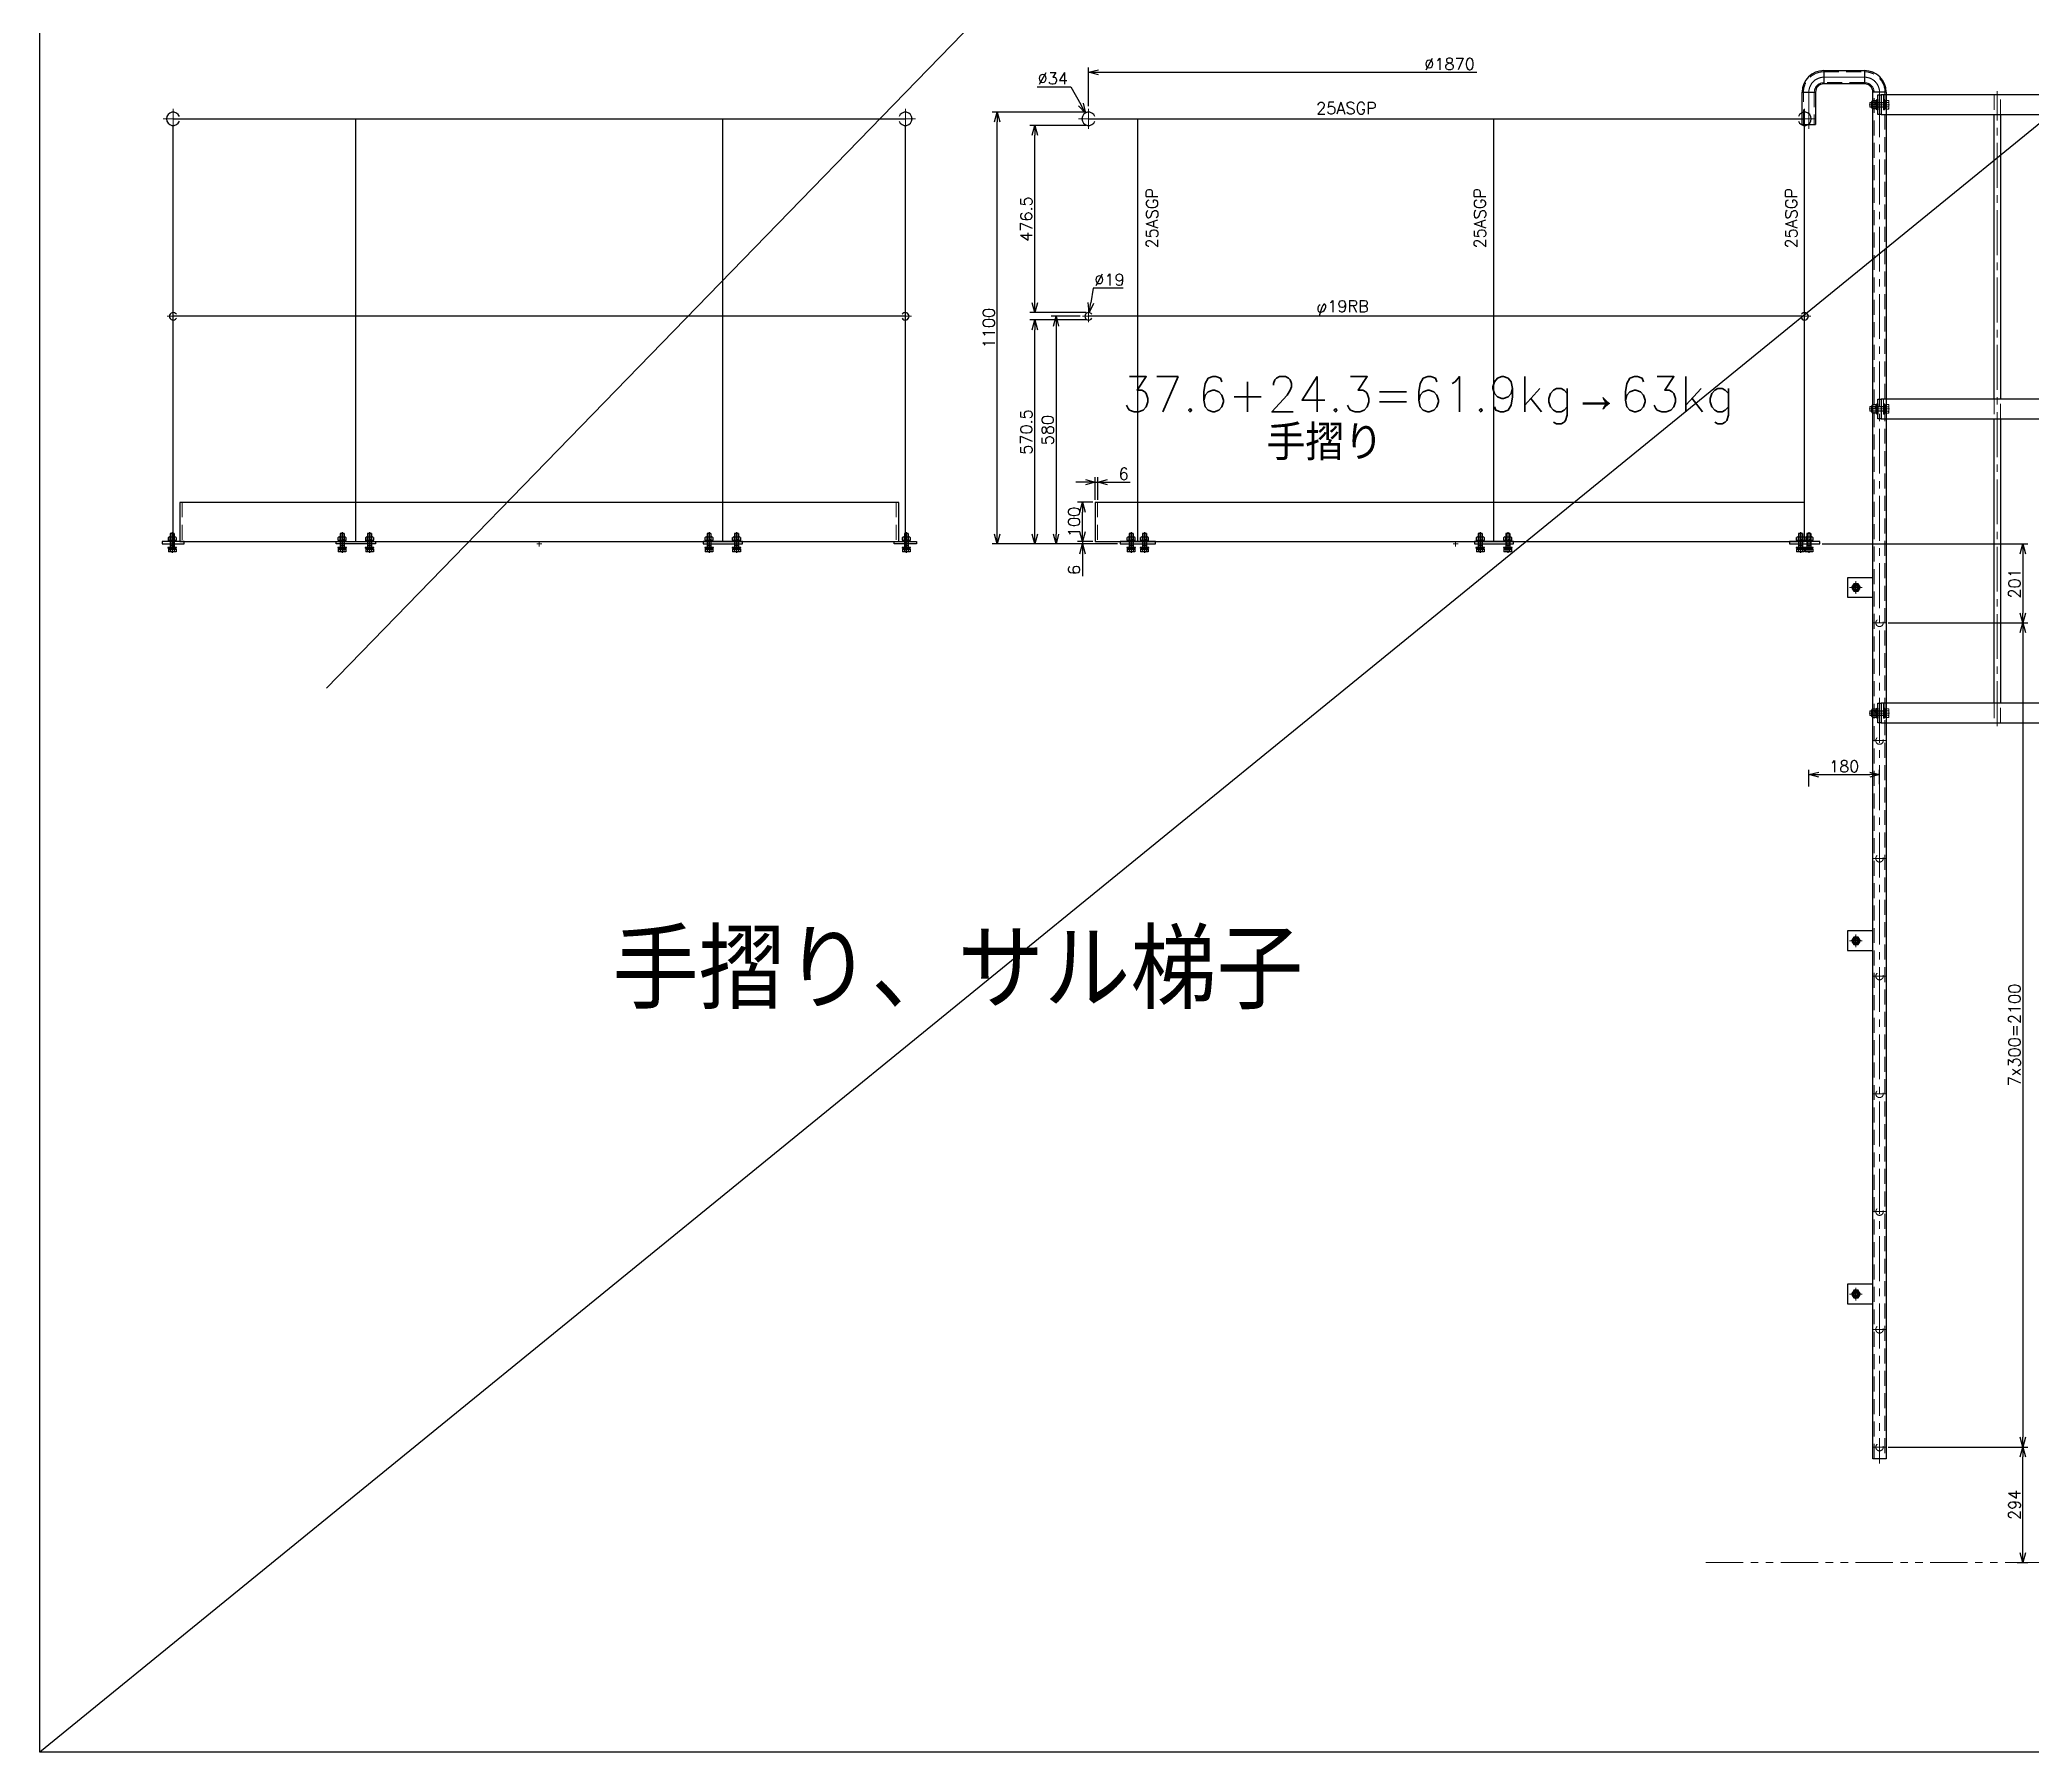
# Model space of a CAD drawing. Header units: millimetres. Extents: x -16130 to 36813, y -8099 to 27484.
# Drawn here: x 18037 to 23113, y -7949 to -3587 of the extents above; entities that cross this region are included whole.
import ezdxf

# ---------------------------------------------------------------- set-up
doc = ezdxf.new("R2010")
doc.units = ezdxf.units.MM
doc.header["$LTSCALE"] = 6
doc.header["$PDMODE"] = 99
doc.header["$PDSIZE"] = 1
for name, pattern in [('CENTER2', [28.575, 19.05, -3.175, 3.175, -3.175]), ('HIDDEN', [9.525, 6.35, -3.175]), ('PHANTOM2', [31.75, 15.875, -3.175, 3.175, -3.175, 3.175, -3.175])]:
    doc.linetypes.add(name, pattern=pattern)
for name, color, linetype, lineweight in [('04_HIDDEN', 2, 'HIDDEN', 13), ('05_CENTER', 4, 'CENTER2', 13), ('06_PHANTOM', 2, 'PHANTOM2', 13), ('08_DIM', 3, 'Continuous', 13)]:
    doc.layers.add(name, color=color, linetype=linetype, lineweight=lineweight)
doc.layers.add('10_DRAFT', color=8, linetype='Continuous', lineweight=0, plot=False)
doc.styles.add('KANJI0', font='txt.shx', dxfattribs={"width": 0.9, "height": 30, "bigfont": 'bigfont'})
doc.styles.add('KSS_TXT', font='txt.shx', dxfattribs={"bigfont": 'extfont2.shx'})
doc.styles.add('KSS_TXT_L', font='txt.shx', dxfattribs={"height": 3, "bigfont": 'extfont2.shx'})
doc.dimstyles.new('KSS_DIM', dxfattribs={"dimtxt": 3, "dimasz": 2.5, "dimexe": 1.25, "dimexo": 0.625, "dimtad": 1, "dimdsep": 46, "dimtxsty": 'KSS_TXT', "dimblk": 'OPEN30', "dimcen": 0, "dimazin": 2, "dimtfac": 0.75, "dimtmove": 0, "dimatfit": 3, "dimldrblk": 'OPEN30', "dimfxl": 1, "dimtolj": 1, "dimarcsym": 0})
doc.dimstyles.new('KSS_DIM$3', dxfattribs={"dimtxt": 3, "dimasz": 2.5, "dimexe": 1.25, "dimexo": 0.625, "dimtad": 1, "dimtih": 1, "dimtoh": 1, "dimdsep": 46, "dimtxsty": 'KSS_TXT', "dimblk": 'OPEN30', "dimcen": 0, "dimazin": 2, "dimtfac": 0.75, "dimtofl": 0, "dimtmove": 0, "dimatfit": 3, "dimldrblk": 'OPEN30', "dimfxl": 1, "dimtolj": 1, "dimarcsym": 0})

# ---------------------------------------------------------------- blocks, each defined once
blk = doc.blocks.new('_Open30')
at = {"color": 0, "linetype": 'ByBlock', "lineweight": -2}
for p, q in [((-1, 0.27), (0, 0)), ((0, 0), (-1, -0.27)), ((0, 0), (-1, 0))]:
    blk.add_line(p, q, dxfattribs=at)
blk = doc.blocks.new('*D731')
at = {"layer": '08_DIM', "color": 0, "lineweight": -2, "transparency": 16777216}
for p, q in [((20687.5, -4291.1), (20613.5, -4291.1)), ((20626, -4316.1), (20626, -4846.1)), ((20783, -4871.1), (20613.5, -4871.1))]:
    blk.add_line(p, q, dxfattribs=at)
at = {"layer": 'Defpoints', "color": 0, "transparency": 16777216}
for p in [(20693.8, -4291.1), (20626, -4871.1), (20789.3, -4871.1)]:
    blk.add_point(p, dxfattribs=at)
at = {"layer": '08_DIM', "color": 0, "lineweight": -2, "transparency": 16777216, "xscale": 25, "yscale": 25, "zscale": 25}
for p, rotation in [((20626, -4291.1), 90), ((20626, -4871.1), 270)]:
    blk.add_blockref('_Open30', p, dxfattribs=dict(at, rotation=rotation))
at = {"layer": '08_DIM', "color": 0, "transparency": 16777216, "insert": (20604.8, -4581.1), "char_height": 30, "attachment_point": 5, "rotation": 90, "style": 'KSS_TXT'}
blk.add_mtext('\\A1;580', dxfattribs=at)
blk = doc.blocks.new('*D732')
at = {"layer": '08_DIM', "color": 0, "lineweight": -2, "transparency": 16777216}
for p, q in [((20702.9, -3805.1), (20559.2, -3805.1)), ((20571.7, -4256.6), (20571.7, -3830.1)), ((20702.9, -4281.6), (20559.2, -4281.6))]:
    blk.add_line(p, q, dxfattribs=at)
at = {"layer": 'Defpoints', "color": 0, "transparency": 16777216}
for p in [(20571.7, -3805.1), (20709.2, -3805.1), (20709.2, -4281.6)]:
    blk.add_point(p, dxfattribs=at)
at = {"layer": '08_DIM', "color": 0, "lineweight": -2, "transparency": 16777216, "xscale": 25, "yscale": 25, "zscale": 25}
for p, rotation in [((20571.7, -3805.1), 90), ((20571.7, -4281.6), 270)]:
    blk.add_blockref('_Open30', p, dxfattribs=dict(at, rotation=rotation))
at = {"layer": '08_DIM', "color": 0, "transparency": 16777216, "insert": (20550.4, -4043.4), "char_height": 30, "attachment_point": 5, "rotation": 90, "style": 'KSS_TXT'}
blk.add_mtext('\\A1;476.5', dxfattribs=at)
blk = doc.blocks.new('*D733')
at = {"layer": '08_DIM', "color": 0, "lineweight": -2, "transparency": 16777216}
for p, q in [((20702.9, -4300.6), (20559.2, -4300.6)), ((20571.7, -4846.1), (20571.7, -4325.6)), ((20783, -4871.1), (20559.2, -4871.1))]:
    blk.add_line(p, q, dxfattribs=at)
at = {"layer": 'Defpoints', "color": 0, "transparency": 16777216}
for p in [(20571.7, -4300.6), (20709.2, -4300.6), (20789.3, -4871.1)]:
    blk.add_point(p, dxfattribs=at)
at = {"layer": '08_DIM', "color": 0, "lineweight": -2, "transparency": 16777216, "xscale": 25, "yscale": 25, "zscale": 25}
for p, rotation in [((20571.7, -4300.6), 90), ((20571.7, -4871.1), 270)]:
    blk.add_blockref('_Open30', p, dxfattribs=dict(at, rotation=rotation))
at = {"layer": '08_DIM', "color": 0, "transparency": 16777216, "insert": (20550.4, -4585.9), "char_height": 30, "attachment_point": 5, "rotation": 90, "style": 'KSS_TXT'}
blk.add_mtext('\\A1;570.5', dxfattribs=at)
blk = doc.blocks.new('*D734')
at = {"layer": '08_DIM', "color": 0, "lineweight": -2, "transparency": 16777216}
for p, q in [((20702.9, -3771.1), (20463.6, -3771.1)), ((20476.1, -4846.1), (20476.1, -3796.1)), ((20783, -4871.1), (20463.6, -4871.1))]:
    blk.add_line(p, q, dxfattribs=at)
at = {"layer": 'Defpoints', "color": 0, "transparency": 16777216}
for p in [(20476.1, -3771.1), (20709.2, -3771.1), (20789.3, -4871.1)]:
    blk.add_point(p, dxfattribs=at)
at = {"layer": '08_DIM', "color": 0, "lineweight": -2, "transparency": 16777216, "xscale": 25, "yscale": 25, "zscale": 25}
for p, rotation in [((20476.1, -3771.1), 90), ((20476.1, -4871.1), 270)]:
    blk.add_blockref('_Open30', p, dxfattribs=dict(at, rotation=rotation))
at = {"layer": '08_DIM', "color": 0, "transparency": 16777216, "insert": (20454.9, -4321.1), "char_height": 30, "attachment_point": 5, "rotation": 90, "style": 'KSS_TXT'}
blk.add_mtext('\\A1;1100', dxfattribs=at)
blk = doc.blocks.new('M12Nua_1_1_1')
at = {"color": 0, "linetype": 'CENTER2'}
for p, q in [((12.3, 0), (-12.3, 0)), ((0, -12.3), (0, 12.3))]:
    blk.add_line(p, q, dxfattribs=at)
at = {"color": 0}
for p, q in [((-5.5, 9.5), (-10.9, 0)), ((-10.9, 0), (-5.5, -9.5)), ((5.5, 9.5), (-5.5, 9.5)), ((11, 0), (5.5, 9.5)), ((5.5, -9.5), (11, 0)), ((-5.5, -9.5), (5.5, -9.5))]:
    blk.add_line(p, q, dxfattribs=at)
for radius in [9.48, 6, 4.75]:
    blk.add_circle((0, 0), radius, dxfattribs=at)
at = {"layer": '10_DRAFT', "style": 'KANJI0', "width": 0.82}
blk.add_text('Ｍ１２', height=1.5, dxfattribs=at).set_placement((0.3, 0.1))
blk = doc.blocks.new('A$C15646C67_1_2_1')
at = {"color": 0}
for p, q in [((-13, 2), (13, 2)), ((-13, 2), (-13, 0)), ((-13, 0), (13, 0)), ((-11, 13), (11, 13)), ((-11, 5), (-11, 13)), ((-11, 5), (11, 5)), ((-10.8, 5), (-10.8, 2)), ((-5.5, 5), (-5.5, 13)), ((0, 2), (-3, 5)), ((0, 5), (3, 2)), ((5.5, 5), (5.5, 13)), ((10.8, 2), (10.8, 5)), ((11, 5), (11, 13)), ((13, 0), (13, 2))]:
    blk.add_line(p, q, dxfattribs=at)
at = {"color": 0, "linetype": 'HIDDEN'}
for p, q in [((-6, -35), (-6, 0)), ((-5.1, -35), (-5.1, 0)), ((5.1, -35), (5.1, 0)), ((6, -35), (6, 0)), ((-6, -35), (6, -35))]:
    blk.add_line(p, q, dxfattribs=at)
at = {"color": 0, "linetype": 'CENTER2'}
blk.add_line((0, -37.1), (0, 15.1), dxfattribs=at)
at = {"layer": '10_DRAFT', "style": 'KSS_TXT_L'}
blk.add_text('BT-M12x40L,SW,PW', height=0.3, dxfattribs=at).set_placement((6.3, 12.7))
blk = doc.blocks.new('M12Nza_1_2_1')
at = {"color": 0}
for p, q in [((-10.9, 5), (-10.9, 13.5)), ((11, 5), (-10.9, 5)), ((-10.7, 2), (-10.7, 5)), ((-8.2, 15), (8.2, 15)), ((-5.5, 5), (-5.5, 13.5)), ((0, 2), (-3, 5)), ((0, 5), (3, 2)), ((5.5, 5), (5.5, 13.5)), ((10.7, 5), (10.7, 2)), ((11, 13.5), (11, 5))]:
    blk.add_line(p, q, dxfattribs=at)
at = {"color": 0, "linetype": 'CENTER2'}
blk.add_line((0, 0), (0, 15), dxfattribs=at)
at = {"color": 0}
blk.add_lwpolyline([(-13, 2), (13, 2), (13, 0), (-13, 0)], close=True, dxfattribs=at)
for centre, radius, start, end in [((-8.2, 11.7), 3.29, 33.626, 146.374), ((0, 4), 10.9, 60, 120), ((8.2, 11.7), 3.29, 33.626, 146.374)]:
    blk.add_arc(centre, radius, start, end, dxfattribs=at)
at = {"layer": '10_DRAFT', "style": 'KSS_TXT'}
blk.add_text('M12', height=1.5, dxfattribs=at).set_placement((0.3, 5.1))
blk = doc.blocks.new('A$C5D0B5EB3_1_1_1')
at = {"color": 0}
for points in [[(781.5, 25), (0, 25), (0, -25), (781.5, -25)], [(781.5, -750), (0, -750), (0, -800), (781.5, -800)], [(781.5, -1525), (0, -1525), (0, -1575), (781.5, -1575)]]:
    blk.add_lwpolyline(points, close=True, dxfattribs=at)
for points in [[(287.5, -25), (303.5, -25), (303.5, -750), (287.5, -750)], [(620.5, -25), (636.5, -25), (636.5, -750), (620.5, -750)], [(759.5, -25), (775.5, -25), (775.5, -750), (759.5, -750)], [(287.5, -800), (303.5, -800), (303.5, -1525), (287.5, -1525)], [(620.5, -800), (636.5, -800), (636.5, -1525), (620.5, -1525)], [(759.5, -800), (775.5, -800), (775.5, -1525), (759.5, -1525)]]:
    blk.add_lwpolyline(points, close=True)
at = {"layer": '04_HIDDEN'}
for p, q in [((6, 25), (6, -25)), ((775.5, 25), (775.5, -25)), ((6, -750), (6, -800)), ((775.5, -750), (775.5, -800)), ((6, -1525), (6, -1575)), ((775.5, -1525), (775.5, -1575))]:
    blk.add_line(p, q, dxfattribs=at)
for points in [[(303.5, 25), (287.5, 25), (287.5, -25), (303.5, -25)], [(636.5, 25), (620.5, 25), (620.5, -25), (636.5, -25)], [(775.5, 25), (759.5, 25), (759.5, -25), (775.5, -25)], [(303.5, -750), (287.5, -750), (287.5, -800), (303.5, -800)], [(636.5, -750), (620.5, -750), (620.5, -800), (636.5, -800)], [(775.5, -750), (759.5, -750), (759.5, -800), (775.5, -800)], [(303.5, -1525), (287.5, -1525), (287.5, -1575), (303.5, -1575)], [(636.5, -1525), (620.5, -1525), (620.5, -1575), (636.5, -1575)], [(775.5, -1525), (759.5, -1525), (759.5, -1575), (775.5, -1575)]]:
    blk.add_lwpolyline(points, close=True, dxfattribs=at)
at = {"layer": '05_CENTER'}
for p, q in [((17.5, 0), (-11.6, 0)), ((295.5, -1583.3), (295.5, 34.9)), ((628.5, -1583.3), (628.5, 34.9)), ((767.5, -1583.3), (767.5, 34.9)), ((17.5, -775), (-11.6, -775)), ((17.5, -1550), (-11.6, -1550))]:
    blk.add_line(p, q, dxfattribs=at)
blk = doc.blocks.new('A$C2B0A611A_1_1_1')
for p, q in [((-81.9, 2792), (21.9, 2792)), ((-81.9, 2792), (-81.9, 2758)), ((21.9, 2792), (21.9, 2758)), ((21.9, 2758), (-81.9, 2758)), ((-137, 2655), (-137, 2736.9)), ((-137, 2736.9), (-103, 2736.9)), ((-103, 2736.9), (-103, 2655)), ((77, 2736.9), (43, 2736.9)), ((43, -745), (43, 2736.9)), ((77, 2736.9), (77, -745)), ((-137, 2655), (-103, 2655)), ((77, -745), (43, -745))]:
    blk.add_line(p, q)
for points in [[(55.5, 2730), (64.5, 2730), (64.5, 2680), (55.5, 2680)], [(55.5, 1955), (64.5, 1955), (64.5, 1905), (55.5, 1905)], [(43, 1500), (-22, 1500), (-22, 1450), (43, 1450)], [(55.5, 1180), (64.5, 1180), (64.5, 1130), (55.5, 1130)], [(43, 600), (-22, 600), (-22, 550), (43, 550)], [(43, -300), (-22, -300), (-22, -350), (43, -350)]]:
    blk.add_lwpolyline(points, close=True)
for centre in [(0, 1475), (0, 575), (0, -325)]:
    blk.add_circle(centre, 7.5)
for centre, radius, start, end in [((-81.9, 2736.9), 55.1, 90, 180), ((21.9, 2736.9), 55.1, 0, 90), ((-81.9, 2736.9), 21.1, 90, 180), ((21.9, 2736.9), 21.1, 0, 90)]:
    blk.add_arc(centre, radius, start, end)
at = {"layer": '04_HIDDEN'}
for p, q in [((-81.9, 2788.8), (21.9, 2788.8)), ((21.9, 2761.2), (-81.9, 2761.2)), ((-133.8, 2655), (-133.8, 2736.9)), ((-106.2, 2736.9), (-106.2, 2655)), ((46.2, -745), (46.2, 2736.9)), ((73.8, 2736.9), (73.8, -745))]:
    blk.add_line(p, q, dxfattribs=at)
for centre in [(60, 1385), (60, 1085), (60, 785), (60, 485), (60, 185), (60, -115), (60, -415), (60, -715)]:
    blk.add_circle(centre, 9.5, dxfattribs=at)
for centre, radius, start, end in [((-81.9, 2736.9), 51.9, 90, 180), ((-81.9, 2736.9), 24.3, 90, 180), ((21.9, 2736.9), 51.9, 0, 90), ((21.9, 2736.9), 24.3, 0, 90)]:
    blk.add_arc(centre, radius, start, end, dxfattribs=at)
at = {"layer": '05_CENTER'}
for p, q in [((21.9, 2775), (-81.9, 2775)), ((-120, 2736.9), (-120, 2643.3)), ((73.1, 2705), (46.9, 2705)), ((60, 2736.9), (60, -756.9)), ((72.3, 1930), (47.7, 1930)), ((16.2, 1475), (-16.2, 1475)), ((0, 1458.8), (0, 1491.2)), ((44.3, 1385), (75.7, 1385)), ((72.3, 1155), (47.7, 1155)), ((44.3, 1085), (75.7, 1085)), ((44.3, 785), (75.7, 785)), ((16.2, 575), (-16.2, 575)), ((0, 558.8), (0, 591.2)), ((44.3, 485), (75.7, 485)), ((44.3, 185), (75.7, 185)), ((44.3, -115), (75.7, -115)), ((16.2, -325), (-16.2, -325)), ((0, -341.2), (0, -308.8)), ((44.3, -415), (75.7, -415)), ((44.3, -715), (75.7, -715))]:
    blk.add_line(p, q, dxfattribs=at)
for centre, start, end in [((-81.9, 2736.9), 90, 180), ((21.9, 2736.9), 0, 90)]:
    blk.add_arc(centre, 38.1, start, end, dxfattribs=at)
blk = doc.blocks.new('A$C60555717_1_1')
for name, p in [('A$C2B0A611A_1_1_1', (0, -1475)), ('A$C5D0B5EB3_1_1_1', (64.5, 1230)), ('M12Nua_1_1_1', (0, 0)), ('M12Nua_1_1_1', (0, -900)), ('M12Nua_1_1_1', (0, -1800))]:
    blk.add_blockref(name, p)
at = {"rotation": 90}
for p in [(55.5, 1230), (55.5, 455), (55.5, -320)]:
    blk.add_blockref('M12Nza_1_2_1', p, dxfattribs=at)
at = {"layer": '04_HIDDEN', "rotation": 270}
for p in [(70.5, 1230), (70.5, 455), (70.5, -320)]:
    blk.add_blockref('A$C15646C67_1_2_1', p, dxfattribs=at)
blk = doc.blocks.new('*D1761')
at = {"layer": '08_DIM', "color": 0, "lineweight": -2, "transparency": 16777216}
for p, q in [((22544.2, -5489), (22544.2, -5446.4)), ((22569.2, -5458.9), (22699.2, -5458.9)), ((22724.2, -5483), (22724.2, -5446.4))]:
    blk.add_line(p, q, dxfattribs=at)
at = {"layer": 'Defpoints', "color": 0, "transparency": 16777216}
for p in [(22724.2, -5458.9), (22544.2, -5495.3), (22724.2, -5489.3)]:
    blk.add_point(p, dxfattribs=at)
at = {"layer": '08_DIM', "color": 0, "lineweight": -2, "transparency": 16777216, "xscale": 25, "yscale": 25, "zscale": 25, "rotation": 180}
blk.add_blockref('_Open30', (22544.2, -5458.9), dxfattribs=at)
at = {"layer": '08_DIM', "color": 0, "lineweight": -2, "transparency": 16777216, "xscale": 25, "yscale": 25, "zscale": 25}
blk.add_blockref('_Open30', (22724.2, -5458.9), dxfattribs=at)
at = {"layer": '08_DIM', "color": 0, "transparency": 16777216, "insert": (22634.2, -5437.7), "char_height": 30, "attachment_point": 5, "style": 'KSS_TXT'}
blk.add_mtext('\\A1;180', dxfattribs=at)
blk = doc.blocks.new('*D1968')
at = {"layer": '08_DIM', "color": 0, "lineweight": -2, "transparency": 16777216}
for p, q in [((22578.3, -4871.1), (23101.9, -4871.1)), ((23089.4, -4896.1), (23089.4, -5047.1)), ((22746.1, -5072.1), (23101.9, -5072.1))]:
    blk.add_line(p, q, dxfattribs=at)
at = {"layer": 'Defpoints', "color": 0, "transparency": 16777216}
for p in [(22572, -4871.1), (22739.8, -5072.1), (23089.4, -5072.1)]:
    blk.add_point(p, dxfattribs=at)
at = {"layer": '08_DIM', "color": 0, "lineweight": -2, "transparency": 16777216, "xscale": 25, "yscale": 25, "zscale": 25}
for p, rotation in [((23089.4, -4871.1), 90), ((23089.4, -5072.1), 270)]:
    blk.add_blockref('_Open30', p, dxfattribs=dict(at, rotation=rotation))
at = {"layer": '08_DIM', "color": 0, "transparency": 16777216, "insert": (23068.2, -4971.6), "char_height": 30, "attachment_point": 5, "rotation": 90, "style": 'KSS_TXT'}
blk.add_mtext('\\A1;201', dxfattribs=at)
blk = doc.blocks.new('*D1969')
at = {"layer": '08_DIM', "color": 0, "lineweight": -2, "transparency": 16777216}
for p, q in [((22746.1, -5072.1), (23101.9, -5072.1)), ((23089.4, -5097.1), (23089.4, -7147.1)), ((22746.1, -7172.1), (23101.9, -7172.1))]:
    blk.add_line(p, q, dxfattribs=at)
at = {"layer": 'Defpoints', "color": 0, "transparency": 16777216}
for p in [(22739.8, -5072.1), (22739.8, -7172.1), (23089.4, -7172.1)]:
    blk.add_point(p, dxfattribs=at)
at = {"layer": '08_DIM', "color": 0, "lineweight": -2, "transparency": 16777216, "xscale": 25, "yscale": 25, "zscale": 25}
for p, rotation in [((23089.4, -5072.1), 90), ((23089.4, -7172.1), 270)]:
    blk.add_blockref('_Open30', p, dxfattribs=dict(at, rotation=rotation))
at = {"layer": '08_DIM', "color": 0, "transparency": 16777216, "insert": (23068.2, -6122.1), "char_height": 30, "attachment_point": 5, "rotation": 90, "style": 'KSS_TXT'}
blk.add_mtext('\\A1;7x300=2100', dxfattribs=at)
blk = doc.blocks.new('*D2024')
at = {"layer": '08_DIM', "color": 0, "lineweight": -2, "transparency": 16777216}
for p, q in [((22746.1, -7172.1), (23101.9, -7172.1)), ((23089.4, -7441.1), (23089.4, -7197.1)), ((23074.6, -7466.1), (23101.9, -7466.1))]:
    blk.add_line(p, q, dxfattribs=at)
at = {"layer": 'Defpoints', "color": 0, "transparency": 16777216}
for p in [(22739.8, -7172.1), (23089.4, -7172.1), (23068.3, -7466.1)]:
    blk.add_point(p, dxfattribs=at)
at = {"layer": '08_DIM', "color": 0, "lineweight": -2, "transparency": 16777216, "xscale": 25, "yscale": 25, "zscale": 25}
for p, rotation in [((23089.4, -7172.1), 90), ((23089.4, -7466.1), 270)]:
    blk.add_blockref('_Open30', p, dxfattribs=dict(at, rotation=rotation))
at = {"layer": '08_DIM', "color": 0, "transparency": 16777216, "insert": (23068.2, -7319.1), "char_height": 30, "attachment_point": 5, "rotation": 90, "style": 'KSS_TXT'}
blk.add_mtext('\\A1;294', dxfattribs=at)
blk = doc.blocks.new('M10Nza_1_1_1_1')
at = {"color": 0}
for p, q in [((-9.8, 4), (-9.8, 10.7)), ((-9.8, 4), (9.8, 4)), ((-9.2, 1.5), (-9.2, 4)), ((-7.3, 12), (7.4, 12)), ((-4.9, 4), (-4.9, 10.7)), ((0, 1.5), (-2.5, 4)), ((0, 4), (2.5, 1.5)), ((4.9, 10.7), (4.9, 4)), ((9.2, 4), (9.2, 1.5)), ((9.8, 10.7), (9.8, 4))]:
    blk.add_line(p, q, dxfattribs=at)
at = {"color": 0, "linetype": 'CENTER2'}
blk.add_line((0, 12), (0, 0), dxfattribs=at)
at = {"color": 0}
blk.add_lwpolyline([(-11, 1.5), (11, 1.5), (11, 0), (-11, 0)], close=True, dxfattribs=at)
for centre, radius, start, end in [((-7.3, 9.1), 2.94, 33.626, 146.374), ((0, 2.2), 9.8, 60, 120), ((7.4, 9.1), 2.94, 33.626, 146.374)]:
    blk.add_arc(centre, radius, start, end, dxfattribs=at)
at = {"layer": '10_DRAFT', "style": 'KSS_TXT'}
blk.add_text('M10', height=1.25, dxfattribs=at).set_placement((0.3, 4.1))
blk = doc.blocks.new('A$C3D81658F_1_1_1_1')
at = {"color": 0}
for p, q in [((-11, 1.5), (11, 1.5)), ((-11, 1.5), (-11, 0)), ((-11, 0), (11, 0)), ((-9.8, 11), (9.8, 11)), ((-9.8, 4), (-9.8, 11)), ((9.8, 4), (-9.8, 4)), ((-9.3, 4), (-9.3, 1.5)), ((-4.9, 4), (-4.9, 11)), ((0, 1.5), (-2.5, 4)), ((0, 4), (2.5, 1.5)), ((4.9, 4), (4.9, 11)), ((9.2, 1.5), (9.2, 4)), ((9.8, 4), (9.8, 11)), ((11, 0), (11, 1.5))]:
    blk.add_line(p, q, dxfattribs=at)
at = {"color": 0, "linetype": 'HIDDEN'}
for p, q in [((-5, -36), (-5, 0)), ((5, -36), (5, 0)), ((-5, -4), (5, -4)), ((-5, -36), (5, -36)), ((-4.2, -36), (-4.2, -4)), ((4.2, -36), (4.2, -4))]:
    blk.add_line(p, q, dxfattribs=at)
at = {"color": 0, "linetype": 'CENTER2'}
blk.add_line((0, -39), (0, 14), dxfattribs=at)
at = {"layer": '10_DRAFT', "style": 'KSS_TXT_L'}
blk.add_text('BT-M10x40L,SW,PW', height=0.3, dxfattribs=at).set_placement((5.1, 10.7))
blk = doc.blocks.new('A$C1E270675_1_1')
for p, q in [((-1764.5, 1083), (59.8, 1083)), ((59.8, 580), (-1764.5, 580))]:
    blk.add_line(p, q)
at = {"color": 0}
for p, q in [((-1639.2, 6), (-1639.2, 1083)), ((-731.7, 6), (-731.7, 1083)), ((59.8, 6), (59.8, 1066))]:
    blk.add_line(p, q, dxfattribs=at)
for points in [[(-1747.5, 6), (59.8, 6), (59.8, 106), (-1747.5, 106)], [(-1684.3, 0), (-1594.1, 0), (-1594.1, 6), (-1684.3, 6)], [(-781.7, 0), (-681.7, 0), (-681.7, 6), (-781.7, 6)], [(21.2, 0), (98.4, 0), (98.4, 6), (21.2, 6)]]:
    blk.add_lwpolyline(points, close=True, dxfattribs=at)
for centre, radius, start, end in [((-1764.5, 1083), 17, 20.6673, 339.3327), ((59.8, 1083), 17, 200.6673, 159.3327), ((-1764.5, 580), 9.5, 31.7569, 328.2431), ((59.8, 580), 9.5, 211.7569, 148.2431)]:
    blk.add_arc(centre, radius, start, end, dxfattribs=at)
at = {"layer": '04_HIDDEN'}
blk.add_line((-1741.5, 106), (-1741.5, 6), dxfattribs=at)
at = {"layer": '05_CENTER'}
for p, q in [((-1790.2, 1083), (-1738.7, 1083)), ((-1764.5, 1057.2), (-1764.5, 1108.8)), ((85.6, 1083), (34, 1083)), ((59.8, 1057.2), (59.8, 1108.8)), ((-1749.1, 580), (-1779.8, 580)), ((-1764.5, 564.6), (-1764.5, 595.4)), ((44.4, 580), (75.2, 580)), ((59.8, 564.6), (59.8, 595.4)), ((-1656.2, 14.6), (-1656.2, -8.6)), ((-1622.2, 14.6), (-1622.2, -8.6)), ((-766.7, 14.6), (-766.7, -8.6)), ((-696.7, 14.6), (-696.7, -8.6)), ((49, 14.6), (49, -8.6)), ((70.6, 14.6), (70.6, -8.6))]:
    blk.add_line(p, q, dxfattribs=at)
at = {"layer": '10_DRAFT'}
for p, q in [((-823.2, 0), (-835.7, 0)), ((-829.5, -6.2), (-829.5, 6.2))]:
    blk.add_line(p, q, dxfattribs=at)
at = {"rotation": 180}
for p in [(-1656.2, -9), (-1622.2, -9), (-766.7, -9), (-696.7, -9), (49, -9), (70.6, -9)]:
    blk.add_blockref('A$C3D81658F_1_1_1_1', p, dxfattribs=at)
for p in [(-1656.2, 6), (-1622.2, 6), (-766.7, 6), (-696.7, 6), (49, 6), (70.6, 6)]:
    blk.add_blockref('M10Nza_1_1_1_1', p)
blk = doc.blocks.new('*D2211')
at = {"layer": '08_DIM', "color": 0, "lineweight": -2, "transparency": 16777216}
for p, q in [((20577.9, -3706.4), (20664.1, -3706.4)), ((20664.1, -3706.4), (20688.9, -3751.4))]:
    blk.add_line(p, q, dxfattribs=at)
at = {"layer": 'Defpoints', "color": 0, "transparency": 16777216}
for p in [(20701, -3773.3), (20717.4, -3803)]:
    blk.add_point(p, dxfattribs=at)
at = {"layer": '08_DIM', "color": 0, "lineweight": -2, "transparency": 16777216, "xscale": 25, "yscale": 25, "zscale": 25, "rotation": 298.8714573664022}
blk.add_blockref('_Open30', (20701, -3773.3), dxfattribs=at)
at = {"layer": '08_DIM', "color": 0, "transparency": 16777216, "insert": (20617.9, -3685.2), "char_height": 30, "attachment_point": 5, "style": 'KSS_TXT'}
blk.add_mtext('\\A1;%%C34', dxfattribs=at)
blk = doc.blocks.new('*D2212')
at = {"layer": '08_DIM', "color": 0, "lineweight": -2, "transparency": 16777216}
for p, q in [((20721, -4219.2), (20714.8, -4257.1)), ((20797.3, -4219.2), (20721, -4219.2))]:
    blk.add_line(p, q, dxfattribs=at)
at = {"layer": 'Defpoints', "color": 0, "transparency": 16777216}
for p in [(20707.6, -4300.5), (20710.7, -4281.8)]:
    blk.add_point(p, dxfattribs=at)
at = {"layer": '08_DIM', "color": 0, "lineweight": -2, "transparency": 16777216, "xscale": 25, "yscale": 25, "zscale": 25, "rotation": 260.6678720619269}
blk.add_blockref('_Open30', (20710.7, -4281.8), dxfattribs=at)
at = {"layer": '08_DIM', "color": 0, "transparency": 16777216, "insert": (20762.2, -4198), "char_height": 30, "attachment_point": 5, "style": 'KSS_TXT'}
blk.add_mtext('\\A1;%%C19', dxfattribs=at)
blk = doc.blocks.new('A$C19680458_1_1')
for p, q in [((-1400, 1083), (465.4, 1083)), ((465.4, 580), (-1400, 580))]:
    blk.add_line(p, q)
at = {"color": 0}
for p, q in [((-1400, 6), (-1400, 1066)), ((-934.8, 6), (-934.8, 1083)), ((0.2, 6), (0.2, 1083)), ((465.4, 6), (465.4, 1066))]:
    blk.add_line(p, q, dxfattribs=at)
for points in [[(-1383, 6), (448.4, 6), (448.4, 106), (-1383, 106)], [(-1371.7, 6), (-1428.3, 6), (-1428.3, 0), (-1371.7, 0)], [(-884.8, 0), (-984.8, 0), (-984.8, 6), (-884.8, 6)], [(-49.8, 0), (50.2, 0), (50.2, 6), (-49.8, 6)], [(437.1, 6), (493.7, 6), (493.7, 0), (437.1, 0)]]:
    blk.add_lwpolyline(points, close=True, dxfattribs=at)
for centre, radius, start, end in [((-1400, 1083), 17, 20.6673, 339.3327), ((465.4, 1083), 17, 200.6673, 159.3327), ((-1400, 580), 9.5, 31.7569, 328.2431), ((465.4, 580), 9.5, 211.7569, 148.2431)]:
    blk.add_arc(centre, radius, start, end, dxfattribs=at)
at = {"layer": '04_HIDDEN'}
for p, q in [((-1377, 106), (-1377, 6)), ((442.4, 106), (442.4, 6))]:
    blk.add_line(p, q, dxfattribs=at)
at = {"layer": '05_CENTER'}
for p, q in [((-1425.8, 1083), (-1374.2, 1083)), ((-1400, 1057.2), (-1400, 1108.8)), ((491.2, 1083), (439.6, 1083)), ((465.4, 1057.2), (465.4, 1108.8)), ((-1384.6, 580), (-1415.4, 580)), ((-1400, 564.6), (-1400, 595.4)), ((450.1, 580), (480.8, 580)), ((465.4, 564.6), (465.4, 595.4)), ((-1402.5, 14.6), (-1402.5, -8.6)), ((-1400, 14.6), (-1400, -8.6)), ((-1397.6, 14.6), (-1397.6, -8.6)), ((-969.8, 14.6), (-969.8, -8.6)), ((-899.8, 14.6), (-899.8, -8.6)), ((-34.8, 14.6), (-34.8, -8.6)), ((35.2, 14.6), (35.2, -8.6)), ((463, 14.6), (463, -8.6)), ((465.4, 14.6), (465.4, -8.6)), ((467.9, 14.6), (467.9, -8.6))]:
    blk.add_line(p, q, dxfattribs=at)
at = {"layer": '10_DRAFT'}
for p, q in [((-461, 0), (-473.5, 0)), ((-467.3, -6.2), (-467.3, 6.2))]:
    blk.add_line(p, q, dxfattribs=at)
at = {"rotation": 180}
for p in [(-1402.5, -9), (-969.8, -9), (-899.8, -9), (-34.8, -9), (35.2, -9), (467.9, -9)]:
    blk.add_blockref('A$C3D81658F_1_1_1_1', p, dxfattribs=at)
for p in [(-1402.5, 6), (-969.8, 6), (-899.8, 6), (-34.8, 6), (35.2, 6), (467.9, 6)]:
    blk.add_blockref('M10Nza_1_1_1_1', p)
blk = doc.blocks.new('*D2463')
at = {"layer": '08_DIM', "color": 0, "lineweight": -2, "transparency": 16777216}
for p, q in [((20693.4, -4840.1), (20693.4, -4815.1)), ((20719.9, -4865.1), (20680.9, -4865.1)), ((20783, -4871.1), (20680.9, -4871.1)), ((20693.4, -4865.1), (20693.4, -4871.1)), ((20693.4, -4896.1), (20693.4, -4953.6))]:
    blk.add_line(p, q, dxfattribs=at)
at = {"layer": 'Defpoints', "color": 0, "transparency": 16777216}
for p in [(20693.4, -4871.1), (20726.2, -4865.1), (20789.3, -4871.1)]:
    blk.add_point(p, dxfattribs=at)
at = {"layer": '08_DIM', "color": 0, "lineweight": -2, "transparency": 16777216, "xscale": 25, "yscale": 25, "zscale": 25}
for p, rotation in [((20693.4, -4865.1), 270), ((20693.4, -4871.1), 90)]:
    blk.add_blockref('_Open30', p, dxfattribs=dict(at, rotation=rotation))
at = {"layer": '08_DIM', "color": 0, "transparency": 16777216, "insert": (20672.1, -4937.4), "char_height": 30, "attachment_point": 5, "rotation": 90, "style": 'KSS_TXT'}
blk.add_mtext('\\A1;6', dxfattribs=at)
blk = doc.blocks.new('*D2464')
at = {"layer": '08_DIM', "color": 0, "lineweight": -2, "transparency": 16777216}
for p, q in [((20709.2, -3756.1), (20709.2, -3657.1)), ((20734.2, -3669.6), (21698, -3669.6))]:
    blk.add_line(p, q, dxfattribs=at)
at = {"layer": 'Defpoints', "color": 0, "transparency": 16777216}
for p in [(21644.2, -3669.6), (20709.2, -3762.4), (21644.2, -3788.1)]:
    blk.add_point(p, dxfattribs=at)
at = {"layer": '08_DIM', "color": 0, "lineweight": -2, "transparency": 16777216, "xscale": 25, "yscale": 25, "zscale": 25, "rotation": 180}
blk.add_blockref('_Open30', (20709.2, -3669.6), dxfattribs=at)
at = {"layer": '08_DIM', "color": 0, "transparency": 16777216, "insert": (21628.6, -3648.4), "char_height": 30, "attachment_point": 5, "style": 'KSS_TXT'}
blk.add_mtext('\\A1;%%C1870', dxfattribs=at)
blk = doc.blocks.new('_None')
blk = doc.blocks.new('*D3273')
at = {"layer": '08_DIM', "color": 0, "lineweight": -2, "transparency": 16777216}
for p, q in [((20719.9, -4765.1), (20680.9, -4765.1)), ((20693.4, -4840.1), (20693.4, -4790.1)), ((20719.9, -4865.1), (20680.9, -4865.1))]:
    blk.add_line(p, q, dxfattribs=at)
at = {"layer": 'Defpoints', "color": 0, "transparency": 16777216}
for p in [(20693.4, -4765.1), (20726.2, -4765.1), (20726.2, -4865.1)]:
    blk.add_point(p, dxfattribs=at)
at = {"layer": '08_DIM', "color": 0, "lineweight": -2, "transparency": 16777216, "xscale": 25, "yscale": 25, "zscale": 25}
for p, rotation in [((20693.4, -4765.1), 90), ((20693.4, -4865.1), 270)]:
    blk.add_blockref('_Open30', p, dxfattribs=dict(at, rotation=rotation))
at = {"layer": '08_DIM', "color": 0, "transparency": 16777216, "insert": (20672.1, -4815.1), "char_height": 30, "attachment_point": 5, "rotation": 90, "style": 'KSS_TXT'}
blk.add_mtext('\\A1;100', dxfattribs=at)
blk = doc.blocks.new('*D3296')
at = {"layer": '08_DIM', "color": 0, "lineweight": -2, "transparency": 16777216}
for p, q in [((20701.2, -4713.8), (20676.2, -4713.8)), ((20726.2, -4758.9), (20726.2, -4701.3)), ((20726.2, -4713.8), (20732.2, -4713.8)), ((20732.2, -4758.9), (20732.2, -4701.3)), ((20757.2, -4713.8), (20814.7, -4713.8))]:
    blk.add_line(p, q, dxfattribs=at)
at = {"layer": 'Defpoints', "color": 0, "transparency": 16777216}
for p in [(20732.2, -4713.8), (20726.2, -4765.1), (20732.2, -4765.1)]:
    blk.add_point(p, dxfattribs=at)
at = {"layer": '08_DIM', "color": 0, "lineweight": -2, "transparency": 16777216, "xscale": 25, "yscale": 25, "zscale": 25}
blk.add_blockref('_Open30', (20726.2, -4713.8), dxfattribs=at)
at = {"layer": '08_DIM', "color": 0, "lineweight": -2, "transparency": 16777216, "xscale": 25, "yscale": 25, "zscale": 25, "rotation": 180}
blk.add_blockref('_Open30', (20732.2, -4713.8), dxfattribs=at)
at = {"layer": '08_DIM', "color": 0, "transparency": 16777216, "insert": (20798.4, -4692.6), "char_height": 30, "attachment_point": 5, "style": 'KSS_TXT'}
blk.add_mtext('\\A1;6', dxfattribs=at)

msp = doc.modelspace()

# ---------------------------------------------------------------- linework, layer by layer
at = {"color": 2}
for p, q in [((26327.79028, -1196.93714), (18037.01293, -7949.18997)), ((22307.26328, -1595.7711), (18767.03108, -5238.73362))]:
    msp.add_line(p, q, dxfattribs=at)
msp.add_lwpolyline([(18037.01293, -1196.93714), (26327.79028, -1196.93714), (26327.79028, -7949.18997), (18037.01293, -7949.18997)], close=True, dxfattribs=at)
at = {"layer": '06_PHANTOM'}
msp.add_line((22281.9219, -7466.14218), (25754.02858, -7466.14218), dxfattribs=at)

# ---------------------------------------------------------------- block references
for name, p in [('A$C60555717_1_1', (22664.17444, -4982.14218)), ('A$C19680458_1_1', (19776.74853, -4871.14218)), ('A$C1E270675_1_1', (22473.62207, -4871.14218))]:
    msp.add_blockref(name, p)

# ---------------------------------------------------------------- texts
at = {"layer": '08_DIM', "style": 'KSS_TXT'}
for s, height, p in [('25ASGP', 30, (21288.96649, -3775.99602)), ('φ19RB', 30, (21288.96649, -4280.6044)), ('手摺り', 90, (21162.35858, -4658.10058)), ('手摺り、サル梯子', 200, (19495.48052, -6055.95209))]:
    msp.add_text(s, height=height, dxfattribs=at).set_placement(p)
for p in [(20885.6487, -4118.40096), (21721.01516, -4118.40096), (22514.40614, -4118.40096)]:
    msp.add_text('25ASGP', height=30, rotation=90, dxfattribs=at).set_placement(p)
at = {"layer": '08_DIM', "color": 6, "style": 'KSS_TXT'}
msp.add_text('37.6+24.3=61.9kg→63kg', height=90, dxfattribs=at).set_placement((20794.11788, -4534.885))

# ---------------------------------------------------------------- dimensions: what is measured, and where the dimension line sits
at = {"layer": '08_DIM'}
dim = msp.add_linear_dim(base=(21644.15757, -3669.62708), p1=(20709.15757, -3762.35727), p2=(21644.15757, -3788.14218), dimstyle='KSS_DIM', override={"dimscale": 10, "dimlfac": 2, "dimpost": '%%C<>', "dimblk2": 'None', "dimse2": 1, "dimsd2": 1}, dxfattribs=at)
dim.commit()
dim.dimension.update_dxf_attribs({"geometry": '*D2464', "text_midpoint": (21628.58737, -3669.62708), "dimtype": 160})
for p1, p2, picture, middle in [((20717.38282, -3803.02917), (20700.96605, -3773.25519), '*D2211', (20617.86631, -3706.42334)), ((20707.63394, -4300.51645), (20710.71493, -4281.76792), '*D2212', (20762.24907, -4219.22876))]:
    dim = msp.add_diameter_dim_2p(p1=p1, p2=p2, dimstyle='KSS_DIM$3', override={"dimscale": 10, "dimpost": '%%C<>', "dimtix": 1, "dimatfit": 2}, dxfattribs=at)
    dim.commit()
    dim.dimension.update_dxf_attribs({"geometry": picture, "text_midpoint": middle, "dimtype": 163})
for base, p1, p2, picture, middle in [((20476.14164, -3771.14218), (20789.28746, -4871.14218), (20709.17444, -3771.14218), '*D734', (20454.89164, -4321.14218)), ((20571.65854, -3805.14218), (20709.17444, -4281.64218), (20709.17444, -3805.14218), '*D732', (20550.3877, -4043.39218)), ((20571.65854, -4300.64218), (20789.28746, -4871.14218), (20709.17444, -4300.64218), '*D733', (20550.36687, -4585.89218)), ((20626.02703, -4871.14218), (20693.79162, -4291.14218), (20789.28746, -4871.14218), '*D731', (20604.7562, -4581.14218)), ((20693.35626, -4871.14218), (20726.15757, -4865.14218), (20789.28746, -4871.14218), '*D2463', (20672.10626, -4937.39218))]:
    dim = msp.add_linear_dim(base=base, p1=p1, p2=p2, angle=90, dimstyle='KSS_DIM', override={"dimscale": 10}, dxfattribs=at)
    dim.commit()
    dim.dimension.update_dxf_attribs({"geometry": picture, "text_midpoint": middle})
at = {"layer": '08_DIM', "color": 1}
dim = msp.add_linear_dim(base=(20732.15757, -4713.8168), p1=(20726.15757, -4765.14218), p2=(20732.15757, -4765.14218), dimstyle='KSS_DIM', override={"dimscale": 10}, dxfattribs=at)
dim.commit()
dim.dimension.update_dxf_attribs({"geometry": '*D3296', "text_midpoint": (20798.40757, -4692.5668)})
for base, p1, p2, angle, picture, middle in [((20693.35626, -4765.14218), (20726.15757, -4865.14218), (20726.15757, -4765.14218), 270, '*D3273', (20672.10626, -4815.14218)), ((23089.4429, -5072.14218), (22572.02151, -4871.14218), (22739.84315, -5072.14218), 90, '*D1968', (23068.1929, -4971.64218)), ((23089.4429, -7172.14218), (23068.32173, -7466.14218), (22739.84315, -7172.14218), 90, '*D2024', (23068.1929, -7319.14218))]:
    dim = msp.add_linear_dim(base=base, p1=p1, p2=p2, angle=angle, dimstyle='KSS_DIM', override={"dimscale": 10}, dxfattribs=at)
    dim.commit()
    dim.dimension.update_dxf_attribs({"geometry": picture, "text_midpoint": middle})
at = {"layer": '08_DIM'}
dim = msp.add_linear_dim(base=(23089.4429, -7172.14218), p1=(22739.84315, -5072.14218), p2=(22739.84315, -7172.14218), angle=90, text='7x300=<>', dimstyle='KSS_DIM', override={"dimscale": 10}, dxfattribs=at)
dim.commit()
dim.dimension.update_dxf_attribs({"geometry": '*D1969', "text_midpoint": (23068.1929, -6122.14218)})
dim = msp.add_linear_dim(base=(22724.17444, -5458.90198), p1=(22544.17444, -5495.25332), p2=(22724.17444, -5489.25332), dimstyle='KSS_DIM', override={"dimscale": 10}, dxfattribs=at)
dim.commit()
dim.dimension.update_dxf_attribs({"geometry": '*D1761', "text_midpoint": (22634.17444, -5437.65198)})

doc.saveas('drawing.dxf')
